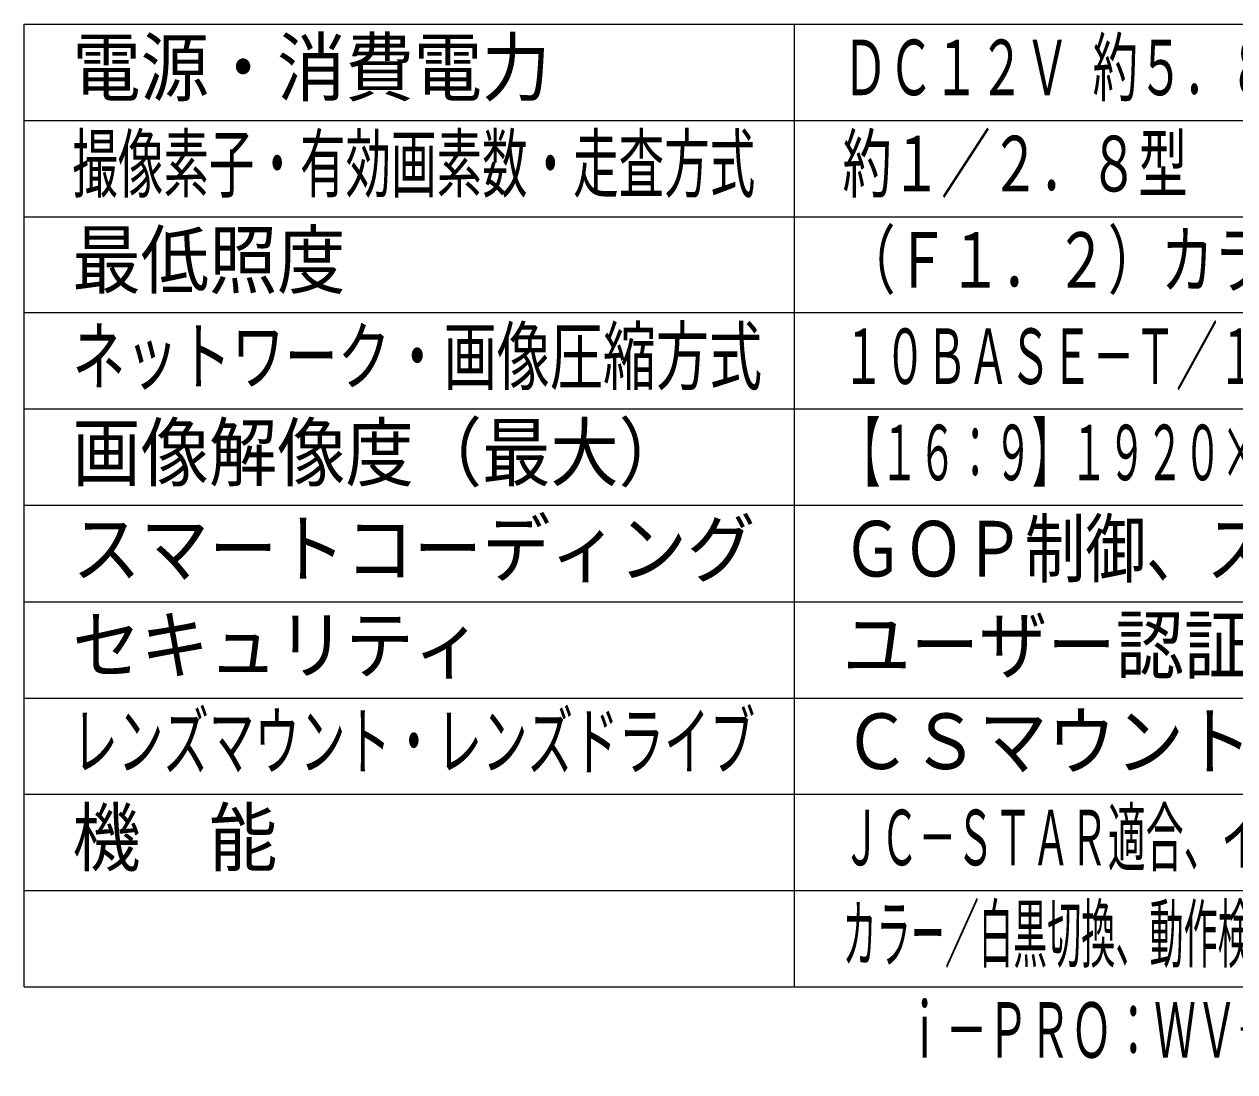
# Model space of a CAD drawing. Units: millimetres on the paper. Extents: x -62 to 63, y -59 to 59.
# Drawn here: x -62.5 to 0.4, y -59 to -4.6 of the extents above; entities that cross this region are included whole.
import ezdxf
from ezdxf.enums import TextEntityAlignment as Align

# ---------------------------------------------------------------- set-up
doc = ezdxf.new("R2010")
doc.units = ezdxf.units.MM
doc.layers.add('0-1_WAKU', color=4, linetype='Continuous', lineweight=9)
doc.layers.add('0-5_MOJI1', color=7, linetype='Continuous', lineweight=9)
doc.layers.add('0-6_相当品', color=4, linetype='Continuous')
doc.styles.add('ＭＳ ゴシック', font='')
doc.styles.get('ＭＳ ゴシック').set_extended_font_data('MS Gothic')

msp = doc.modelspace()

# ---------------------------------------------------------------- linework, layer by layer
at = {"layer": '0-1_WAKU', "color": 3}
for p, q in [((-62.5, -54.6), (-62.5, -4.6)), ((-62.5, -4.6), (62.5, -4.6)), ((-22.5, -54.6), (-22.5, -4.6)), ((-62.5, -54.6), (62.5, -54.6))]:
    msp.add_line(p, q, dxfattribs=at)
at = {"layer": '0-1_WAKU'}
for p, q in [((-62.5, -9.6), (62.5, -9.6)), ((-62.5, -14.6), (62.5, -14.6)), ((62.5, -19.6), (-62.5, -19.6)), ((62.5, -24.6), (-62.5, -24.6)), ((62.5, -29.6), (-62.5, -29.6)), ((-62.5, -34.6), (62.5, -34.6)), ((-62.5, -39.6), (62.5, -39.6)), ((-62.5, -44.6), (62.5, -44.6)), ((-62.5, -49.6), (62.5, -49.6))]:
    msp.add_line(p, q, dxfattribs=at)

# ---------------------------------------------------------------- texts
at = {"layer": '0-5_MOJI1', "style": 'ＭＳ ゴシック'}
for s, height, width, p in [('電源・消費電力', 2.889, 0.9, (-60, -9.155)), ('ＤＣ１２Ｖ 約５．８Ｗ、ＰｏＥ（ＩＥＥＥ８０２．３ａｆ準拠）約６．３Ｗ', 2.886, 0.6, (-20, -9.155)), ('撮像素子・有効画素数・走査方式', 2.889, 0.6, (-60, -14.155)), ('約１／２．８型\u3000ＣＭＯＳセンサー・約２１０万画素・プログレッシブ', 2.889, 0.65, (-20, -14.155)), ('最低照度', 2.889, 0.9, (-60, -19.155)), ('（Ｆ１．２）カラー：０．０００５ｌｘ、白黒：０．０００３ｌｘ', 2.886, 0.7, (-20, -19.155)), ('ネットワーク・画像圧縮方式', 2.886, 0.7, (-60, -24.155)), ('１０ＢＡＳＥ－Ｔ／１００ＢＡＳＥ－ＴＸ・Ｈ．２６５、Ｈ．２６４、ＪＰＥＧ', 2.886, 0.55, (-20, -24.155)), ('画像解像度（最大）', 2.889, 0.9, (-60, -29.155)), ('【１６：９】１９２０×１０８０（６０ｆｐｓ）【４：３】１２８０×９６０（３０ｆｐｓ）', 2.886, 0.5, (-20, -29.155)), ('スマートコーディング', 2.889, 0.9, (-60, -34.155)), ('ＧＯＰ制御、スマートＶＩＱＳ、スマートＰピクチャ制御', 2.889, 0.8, (-20, -34.155)), ('セキュリティ', 2.889, 0.9, (-60, -39.155)), ('ユーザー認証／ホスト認証／ＨＴＴＰＳ', 2.889, 0.9, (-20, -39.155)), ('レンズマウント・レンズドライブ', 2.889, 0.6, (-60, -44.155)), ('ＣＳマウント・ＤＣ駆動', 2.889, 0.9, (-20, -44.155)), ('機\u3000能', 2.889, 0.9, (-60, -49.155)), ('ＪＣ－ＳＴＡＲ適合、インテリジェントオート、スーパーダイナミック、逆光／強光補正、', 2.886, 0.5, (-20, -49.155)), ('カラー／白黒切換、動作検知、妨害検知、音検知、ＡＩアプリ搭載可能、ＭｉｃｒｏＳＤスロット', 2.886, 0.45, (-20, -54.155))]:
    msp.add_text(s, height=height, dxfattribs=dict(at, width=width)).set_placement(p, align=Align.BOTTOM_LEFT)
at = {"layer": '0-6_相当品', "style": 'ＭＳ ゴシック', "width": 0.55}
msp.add_text('ｉ－ＰＲＯ：ＷＶ―Ｓ１１３６ＵＸ＋Ｍ１３ＶＧ２８８ＩＲ＋ＷＶ―Ｑ１８０ＵＸ', height=2.889, dxfattribs=at).set_placement((-16.82, -59.155), align=Align.BOTTOM_LEFT)

doc.saveas('drawing.dxf')
